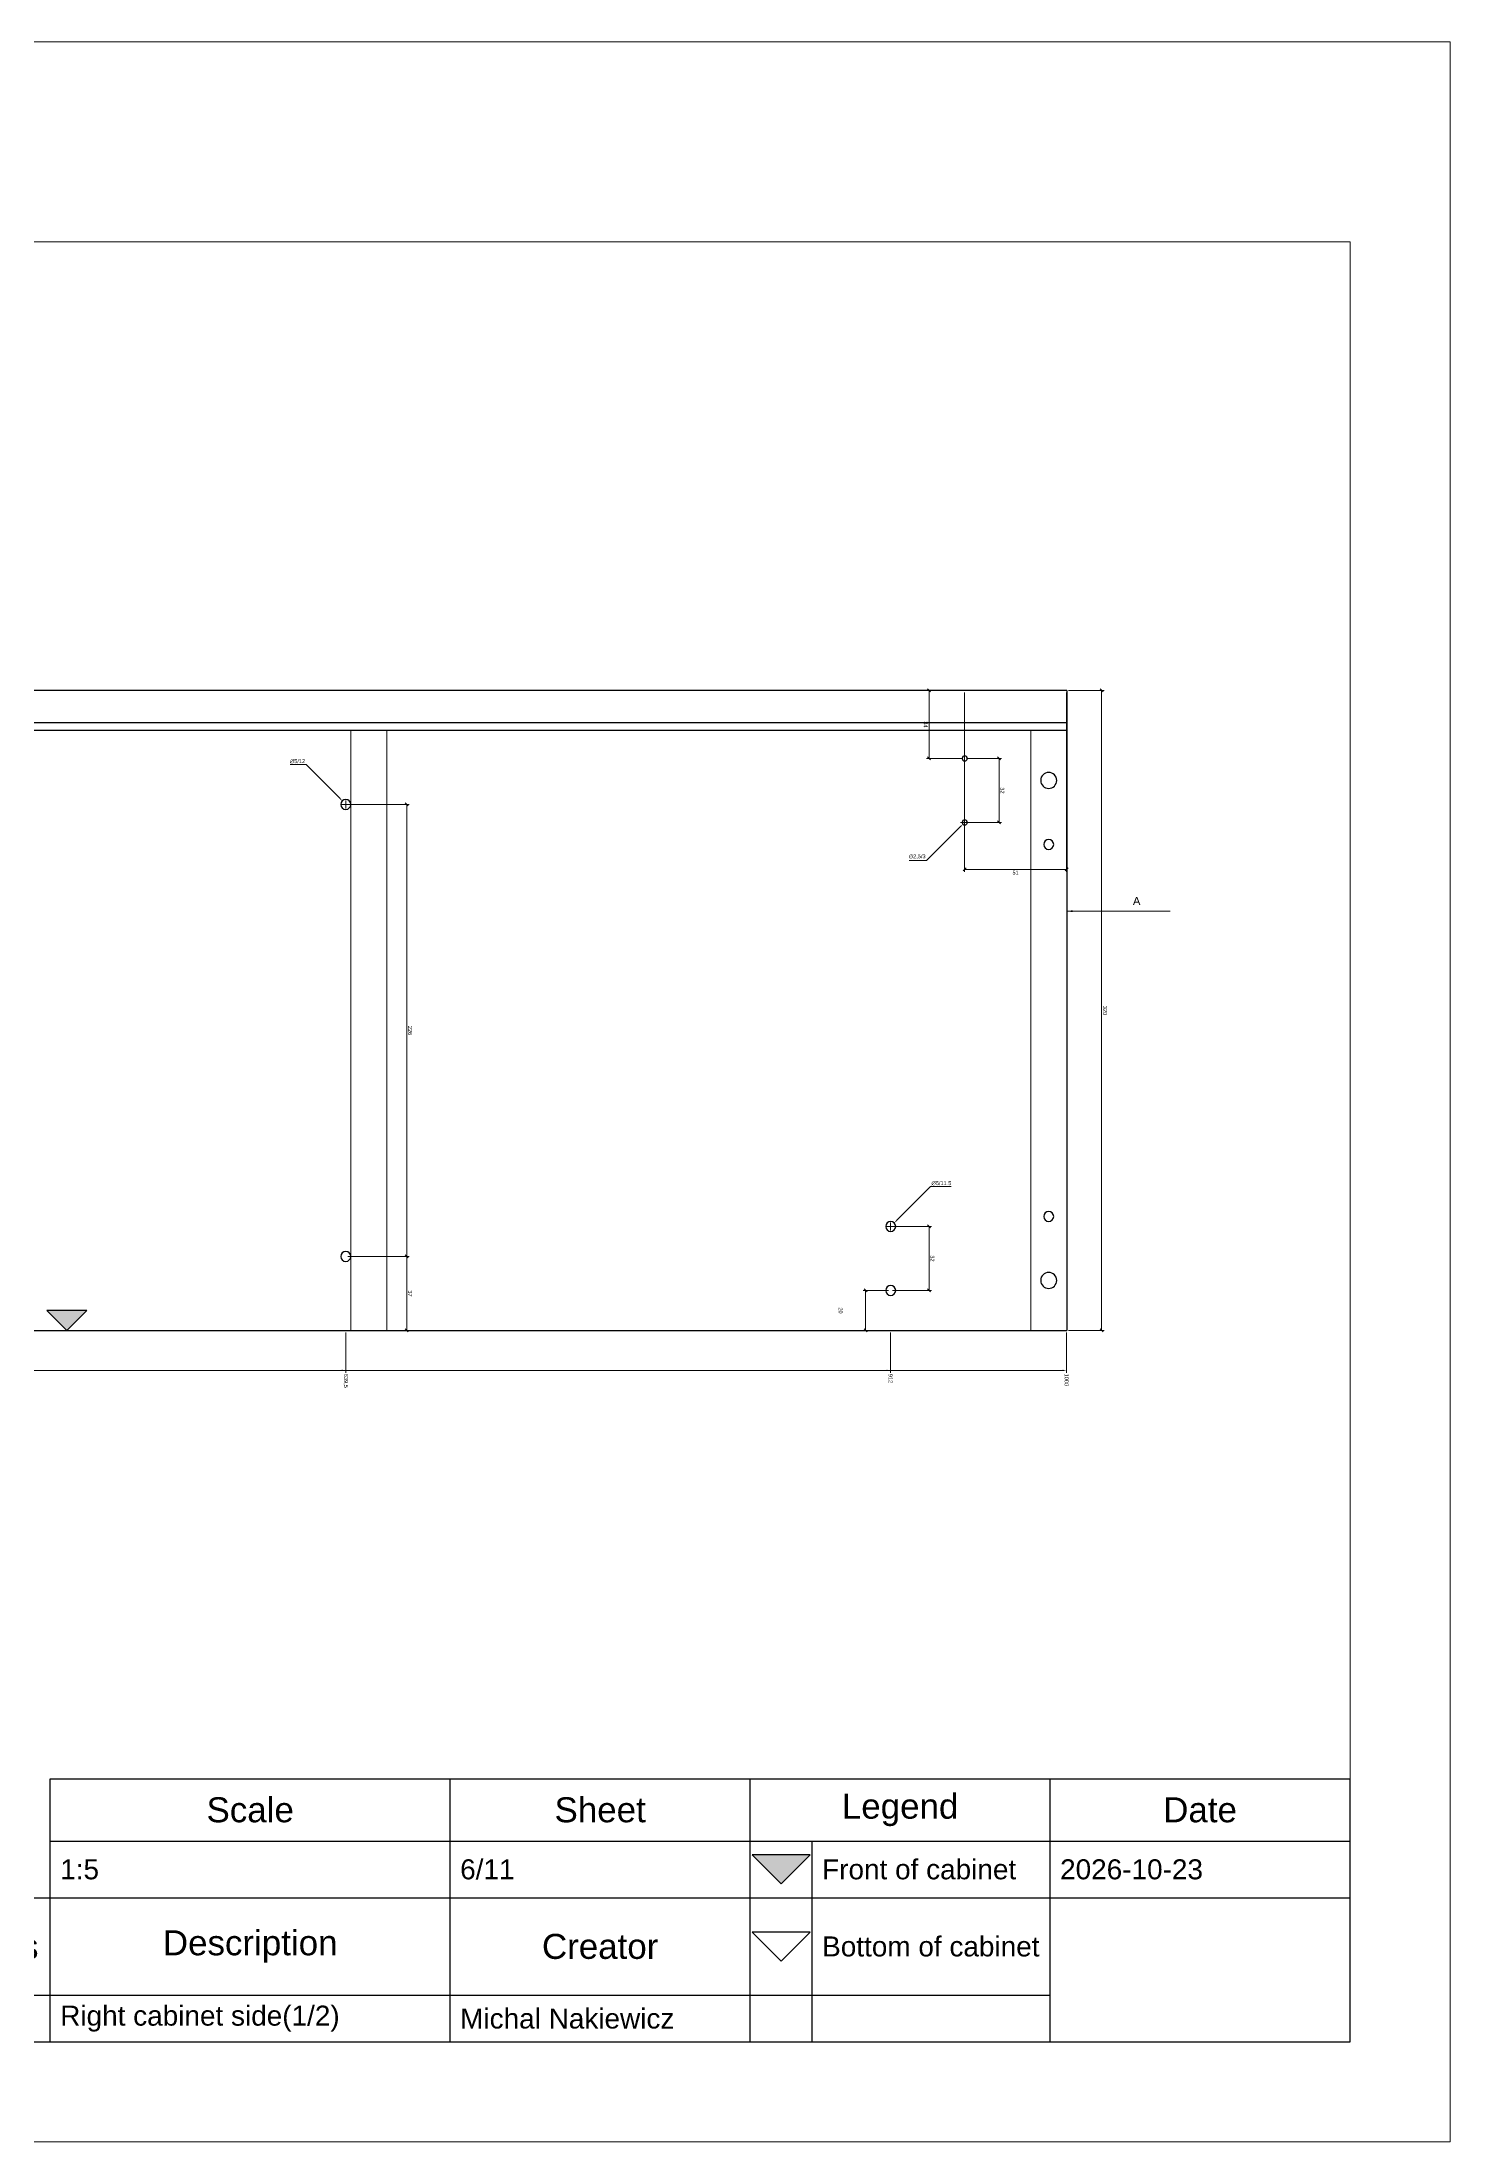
# Paper-space layout 'Right cabinet side' of a CAD drawing. Header units: millimetres. Extents: x -4 to 1481, y -4 to 1046.
# Drawn here: x 777 to 1481, y -4 to 1046 of the extents above; entities that cross this region are included whole.
import ezdxf

# ---------------------------------------------------------------- set-up
doc = ezdxf.new("R2010")
doc.units = ezdxf.units.MM
doc.layers.get('0').update_dxf_attribs({"true_color": 0xc2ced6})
for name, color, linetype, true_color in [('New project_cabinet-001_Right cabinet side_Machining group1_View from above2', 1, 'Continuous', 0xff0000), ('New project_cabinet-001_Right cabinet side_Machining group2_View from above', 1, 'Continuous', 0xff0000), ('New project_cabinet-001_Right cabinet side_Machining group_View from above2', 1, 'Continuous', 0xff0000), ('New project_cabinet-001_Right cabinet side_View from above', 1, 'Continuous', 0xff0000)]:
    doc.layers.add(name, color=color, linetype=linetype, true_color=true_color)
doc.layers.add('TitleBlock', color=7, linetype='Continuous')
doc.styles.add('Blum_Dimension', font='arial.ttf', dxfattribs={"height": 2})
doc.styles.add('Blum_Titleblock_Header', font='arial.ttf', dxfattribs={"height": 2.5})
doc.styles.add('Blum_Titleblock_Value', font='arial.ttf', dxfattribs={"height": 2})
doc.styles.add('Blum_ViewInfo', font='arial.ttf', dxfattribs={"height": 4})
doc.dimstyles.new('Blum_Chain', dxfattribs={"dimtxt": 2, "dimasz": 2, "dimexe": 1.25, "dimexo": 1, "dimtad": 0, "dimjust": 4, "dimtih": 1, "dimtoh": 1, "dimtxsty": 'Blum_Dimension', "dimblk1": 'DOTSMALL', "dimsah": 1, "dimcen": 2, "dimadec": 0, "dimazin": 2, "dimtfac": 1, "dimtix": 1, "dimtmove": 0, "dimatfit": 3, "dimldrblk": 'OBLIQUE', "dimfxl": 0, "dimlwd": 5, "dimlwe": 5, "dimarcsym": 0})
doc.dimstyles.new('Blum_Default', dxfattribs={"dimtxt": 2, "dimasz": 1.5, "dimexe": 1.25, "dimexo": 1, "dimtad": 1, "dimtxsty": 'Blum_Dimension', "dimblk": 'OBLIQUE', "dimcen": 2, "dimadec": 0, "dimazin": 2, "dimtfac": 1, "dimtix": 1, "dimtmove": 0, "dimatfit": 3, "dimfxl": 0, "dimlwd": 5, "dimlwe": 5, "dimarcsym": 0})
doc.dimstyles.new('Blum_Default$4', dxfattribs={"dimtxt": 2, "dimasz": 1.5, "dimexe": 1.25, "dimexo": 1, "dimtad": 1, "dimtih": 1, "dimtoh": 1, "dimtxsty": 'Blum_Dimension', "dimblk1": 'OBLIQUE', "dimsah": 1, "dimcen": 2, "dimadec": 0, "dimazin": 2, "dimtfac": 1, "dimtofl": 0, "dimtmove": 0, "dimatfit": 3, "dimfxl": 0, "dimlwd": 5, "dimlwe": 5, "dimarcsym": 0})
doc.dimstyles.new('Blum_ViewInfo', dxfattribs={"dimtxt": 4, "dimasz": 3, "dimexe": 1.25, "dimexo": 1, "dimtad": 1, "dimtxsty": 'Blum_ViewInfo', "dimblk": 'OBLIQUE', "dimcen": 0, "dimadec": 0, "dimazin": 2, "dimtfac": 1, "dimtofl": 0, "dimtmove": 0, "dimatfit": 2, "dimfxl": 0, "dimlwd": 20, "dimlwe": 20, "dimarcsym": 0})

# ---------------------------------------------------------------- blocks, each defined once
blk = doc.blocks.new('Blum_Trinagle_Outline')
blk.add_lwpolyline([(0, 0), (2, 2), (-2, 2)], close=True)
blk = doc.blocks.new('Blum_Trinagle_Filled')
h = blk.add_hatch(color=256)
h.dxf.hatch_style = 1
h.paths.add_polyline_path([(2, 2), (-2, 2), (0, 0)])
blk.add_lwpolyline([(0, 0), (2, 2), (-2, 2)], close=True)
blk = doc.blocks.new('*T290')
at = {"layer": 'TitleBlock', "color": 0, "linetype": 'ByBlock', "lineweight": -2, "transparency": 16777216}
for p, q in [((147, 26.32), (277, 26.32)), ((147, 0), (147, 26.32)), ((187, 0), (187, 26.32)), ((217, 0), (217, 26.32)), ((247, 0), (247, 26.32)), ((277, 0), (277, 26.32)), ((147, 20.08), (277, 20.08)), ((223.2, 0), (223.2, 20.08)), ((0, 14.42), (277, 14.42)), ((0, 0), (0, 14.42)), ((40, 0), (40, 14.42)), ((80, 0), (80, 14.42)), ((120, 0), (120, 14.42)), ((0, 4.67), (247, 4.67)), ((0, 0), (277, 0))]:
    blk.add_line(p, q, dxfattribs=at)
at = {"layer": 'TitleBlock', "color": 0, "lineweight": 0, "transparency": 16777216, "xscale": 1.45, "yscale": 1.45, "zscale": 1.45}
for name, p in [('Blum_Trinagle_Filled', (220.1, 15.8)), ('Blum_Trinagle_Outline', (220.1, 8.09))]:
    blk.add_blockref(name, p, dxfattribs=at)
at = {"layer": 'TitleBlock', "color": 0, "lineweight": 0, "transparency": 16777216}
for s, insert, char_height, width, attachment_point, style in [('Scale', (167, 23.2), 2.5, 37, 5, 'Blum_Titleblock_Header'), ('Sheet', (202, 23.2), 2.5, 27, 5, 'Blum_Titleblock_Header'), ('Legend', (232, 23.2), 2.5, 27, 5, 'Blum_Titleblock_Header'), ('Date', (262, 23.2), 2.5, 27, 5, 'Blum_Titleblock_Header'), ('1:5', (148, 17.25), 2, 38, 4, 'Blum_Titleblock_Value'), ('6/11', (188, 17.25), 2, 28, 4, 'Blum_Titleblock_Value'), ('Front of cabinet', (224.2, 17.25), 2, 21.8, 4, 'Blum_Titleblock_Value'), ('2026-10-23', (248, 17.25), 2, 28, 4, 'Blum_Titleblock_Value'), ('Project', (20, 9.54), 2.5, 37, 5, 'Blum_Titleblock_Header'), ('Cabinet', (60, 9.54), 2.5, 37, 5, 'Blum_Titleblock_Header'), ('Drawing number', (100, 9.54), 2.5, 37, 5, 'Blum_Titleblock_Header'), ('Number of units', (133.5, 9.54), 2.5, 24, 5, 'Blum_Titleblock_Header'), ('Description', (167, 9.54), 2.5, 37, 5, 'Blum_Titleblock_Header'), ('Creator', (202, 9.54), 2.5, 27, 5, 'Blum_Titleblock_Header'), ('Bottom of cabinet', (224.2, 9.54), 2, 21.8, 4, 'Blum_Titleblock_Value'), ('New project', (1, 2.33), 2, 38, 4, 'Blum_Titleblock_Value'), ('cabinet-001', (41, 2.33), 2, 38, 4, 'Blum_Titleblock_Value'), ('EZ15-004G', (81, 2.33), 2, 38, 4, 'Blum_Titleblock_Value'), ('1', (121, 2.33), 2, 25, 4, 'Blum_Titleblock_Value'), ('Right cabinet side(1/2)', (148, 2.33), 2, 38, 4, 'Blum_Titleblock_Value'), ('Michal Nakiewicz', (188, 2.33), 2, 28, 4, 'Blum_Titleblock_Value')]:
    blk.add_mtext(s, dxfattribs=dict(at, insert=insert, char_height=char_height, width=width, attachment_point=attachment_point, style=style))
blk = doc.blocks.new('TitleBlock_Right cabinet side')
at = {"layer": 'TitleBlock', "lineweight": 0, "transparency": 33554684}
for points in [[(-0.79, -0.79, 0), (-0.79, 209.21, 0), (296.21, 209.21, 0), (296.21, -0.79, 0)], [(9.21, 9.21, 0), (9.21, 189.21, 0), (286.21, 189.21, 0), (286.21, 9.21, 0)]]:
    blk.add_polyline3d(points, close=True, dxfattribs=at)
blk.add_blockref('*T290', (9.21, 9.21))
blk = doc.blocks.new('_DotSmall')
at = {"color": 0, "linetype": 'ByBlock', "const_width": 0.5}
blk.add_lwpolyline([(-0.0625, 0, 1), (0.0625, 0, 1)], format="xyb", close=True, dxfattribs=at)
blk = doc.blocks.new('*D304')
at = {"layer": 'New project_cabinet-001_Right cabinet side_View from above', "color": 0, "lineweight": 5, "transparency": 16777216}
for p, q in [((289.3, 400.8), (289.3, 380.6)), ((928.8, 400.8), (928.8, 380.6)), ((289.3, 381.8), (926.8, 381.8))]:
    blk.add_line(p, q, dxfattribs=at)
at = {"layer": 'New project_cabinet-001_Right cabinet side_View from above', "color": 0, "lineweight": 0, "transparency": 16777216}
blk.add_solid([(926.8, 381.5), (926.8, 382.2), (928.8, 381.8)], dxfattribs=at)
at = {"layer": 'New project_cabinet-001_Right cabinet side_View from above', "color": 0, "lineweight": 5, "transparency": 16777216, "xscale": 2, "yscale": 2, "zscale": 2, "rotation": 180}
blk.add_blockref('_DotSmall', (289.3, 381.8), dxfattribs=at)
at = {"layer": 'New project_cabinet-001_Right cabinet side_View from above', "color": 0, "lineweight": 0, "transparency": 16777216, "insert": (928.8, 376.6), "char_height": 2, "attachment_point": 5, "rotation": 270, "style": 'Blum_Dimension'}
blk.add_mtext('639,5', dxfattribs=at)
blk = doc.blocks.new('_Oblique')
at = {"color": 0, "linetype": 'ByBlock', "lineweight": -2}
blk.add_line((-0.5, -0.5), (0.5, 0.5), dxfattribs=at)
blk = doc.blocks.new('*D307')
at = {"layer": 'New project_cabinet-001_Right cabinet side_View from above', "color": 0, "lineweight": 5, "transparency": 16777216}
for p, q in [((289.3, 400.8), (289.3, 380.6)), ((1201.3, 400.8), (1201.3, 380.6)), ((289.3, 381.8), (1199.3, 381.8))]:
    blk.add_line(p, q, dxfattribs=at)
at = {"layer": 'New project_cabinet-001_Right cabinet side_View from above', "color": 0, "lineweight": 0, "transparency": 16777216}
blk.add_solid([(1199.3, 381.5), (1199.3, 382.2), (1201.3, 381.8)], dxfattribs=at)
at = {"layer": 'New project_cabinet-001_Right cabinet side_View from above', "color": 0, "lineweight": 5, "transparency": 16777216, "xscale": 2, "yscale": 2, "zscale": 2, "rotation": 180}
blk.add_blockref('_DotSmall', (289.3, 381.8), dxfattribs=at)
at = {"layer": 'New project_cabinet-001_Right cabinet side_View from above', "color": 0, "lineweight": 0, "transparency": 16777216, "insert": (1201.3, 377.8), "char_height": 2, "attachment_point": 5, "rotation": 270, "style": 'Blum_Dimension'}
blk.add_mtext('912', dxfattribs=at)
blk = doc.blocks.new('*D310')
at = {"layer": 'New project_cabinet-001_Right cabinet side_View from above', "color": 0, "lineweight": 5, "transparency": 16777216}
for p, q in [((289.3, 400.8), (289.3, 380.6)), ((1289.3, 400.8), (1289.3, 380.6)), ((289.3, 381.8), (1287.3, 381.8))]:
    blk.add_line(p, q, dxfattribs=at)
at = {"layer": 'New project_cabinet-001_Right cabinet side_View from above', "color": 0, "lineweight": 0, "transparency": 16777216}
blk.add_solid([(1287.3, 381.5), (1287.3, 382.2), (1289.3, 381.8)], dxfattribs=at)
at = {"layer": 'New project_cabinet-001_Right cabinet side_View from above', "color": 0, "lineweight": 5, "transparency": 16777216, "xscale": 2, "yscale": 2, "zscale": 2, "rotation": 180}
blk.add_blockref('_DotSmall', (289.3, 381.8), dxfattribs=at)
at = {"layer": 'New project_cabinet-001_Right cabinet side_View from above', "color": 0, "lineweight": 0, "transparency": 16777216, "insert": (1289.3, 377.1), "char_height": 2, "attachment_point": 5, "rotation": 270, "style": 'Blum_Dimension'}
blk.add_mtext('1000', dxfattribs=at)
blk = doc.blocks.new('*D331')
at = {"layer": 'New project_cabinet-001_Right cabinet side_View from above', "color": 0, "lineweight": 5, "transparency": 16777216}
for p, q in [((929.8, 438.8), (960.6, 438.8)), ((959.3, 401.8), (959.3, 438.8)), ((929.8, 401.8), (960.6, 401.8))]:
    blk.add_line(p, q, dxfattribs=at)
at = {"layer": 'New project_cabinet-001_Right cabinet side_View from above', "color": 0, "lineweight": 5, "transparency": 16777216, "xscale": 1.5, "yscale": 1.5, "zscale": 1.5}
for p, rotation in [((959.3, 438.8), 90), ((959.3, 401.8), 270)]:
    blk.add_blockref('_Oblique', p, dxfattribs=dict(at, rotation=rotation))
at = {"layer": 'New project_cabinet-001_Right cabinet side_View from above', "color": 0, "lineweight": 0, "transparency": 16777216, "insert": (961, 420.3), "char_height": 2, "attachment_point": 5, "rotation": 270, "style": 'Blum_Dimension'}
blk.add_mtext('37', dxfattribs=at)
blk = doc.blocks.new('*D334')
at = {"layer": 'New project_cabinet-001_Right cabinet side_View from above', "color": 0, "lineweight": 5, "transparency": 16777216}
for p, q in [((929.8, 664.8), (960.6, 664.8)), ((959.3, 438.8), (959.3, 664.8)), ((929.8, 438.8), (960.6, 438.8))]:
    blk.add_line(p, q, dxfattribs=at)
at = {"layer": 'New project_cabinet-001_Right cabinet side_View from above', "color": 0, "lineweight": 5, "transparency": 16777216, "xscale": 1.5, "yscale": 1.5, "zscale": 1.5}
for p, rotation in [((959.3, 664.8), 90), ((959.3, 438.8), 270)]:
    blk.add_blockref('_Oblique', p, dxfattribs=dict(at, rotation=rotation))
at = {"layer": 'New project_cabinet-001_Right cabinet side_View from above', "color": 0, "lineweight": 0, "transparency": 16777216, "insert": (961, 551.8), "char_height": 2, "attachment_point": 5, "rotation": 270, "style": 'Blum_Dimension'}
blk.add_mtext('226', dxfattribs=at)
blk = doc.blocks.new('*D337')
at = {"layer": 'New project_cabinet-001_Right cabinet side_View from above', "color": 0, "lineweight": 5, "transparency": 16777216}
for p, q in [((1200.3, 421.8), (1187.6, 421.8)), ((1188.8, 401.8), (1188.8, 421.8)), ((1200.3, 401.8), (1187.6, 401.8))]:
    blk.add_line(p, q, dxfattribs=at)
at = {"layer": 'New project_cabinet-001_Right cabinet side_View from above', "color": 0, "lineweight": 5, "transparency": 16777216, "xscale": 1.5, "yscale": 1.5, "zscale": 1.5}
for p, rotation in [((1188.8, 421.8), 90), ((1188.8, 401.8), 270)]:
    blk.add_blockref('_Oblique', p, dxfattribs=dict(at, rotation=rotation))
at = {"layer": 'New project_cabinet-001_Right cabinet side_View from above', "color": 0, "lineweight": 0, "transparency": 16777216, "insert": (1176.3, 411.8), "char_height": 2, "attachment_point": 5, "rotation": 270, "style": 'Blum_Dimension'}
blk.add_mtext('20', dxfattribs=at)
blk = doc.blocks.new('*D340')
at = {"layer": 'New project_cabinet-001_Right cabinet side_View from above', "color": 0, "lineweight": 5, "transparency": 16777216}
for p, q in [((1202.3, 453.8), (1221.7, 453.8)), ((1220.5, 421.8), (1220.5, 453.8)), ((1202.3, 421.8), (1221.7, 421.8))]:
    blk.add_line(p, q, dxfattribs=at)
at = {"layer": 'New project_cabinet-001_Right cabinet side_View from above', "color": 0, "lineweight": 5, "transparency": 16777216, "xscale": 1.5, "yscale": 1.5, "zscale": 1.5}
for p, rotation in [((1220.5, 453.8), 90), ((1220.5, 421.8), 270)]:
    blk.add_blockref('_Oblique', p, dxfattribs=dict(at, rotation=rotation))
at = {"layer": 'New project_cabinet-001_Right cabinet side_View from above', "color": 0, "lineweight": 0, "transparency": 16777216, "insert": (1222.1, 437.8), "char_height": 2, "attachment_point": 5, "rotation": 270, "style": 'Blum_Dimension'}
blk.add_mtext('32', dxfattribs=at)
blk = doc.blocks.new('*D343')
at = {"layer": 'New project_cabinet-001_Right cabinet side_View from above', "color": 0, "lineweight": 5, "transparency": 16777216}
for p, q in [((1237.3, 721.8), (1219.2, 721.8)), ((1220.5, 687.8), (1220.5, 721.8)), ((1237.3, 687.8), (1219.2, 687.8))]:
    blk.add_line(p, q, dxfattribs=at)
at = {"layer": 'New project_cabinet-001_Right cabinet side_View from above', "color": 0, "lineweight": 5, "transparency": 16777216, "xscale": 1.5, "yscale": 1.5, "zscale": 1.5}
for p, rotation in [((1220.5, 721.8), 90), ((1220.5, 687.8), 270)]:
    blk.add_blockref('_Oblique', p, dxfattribs=dict(at, rotation=rotation))
at = {"layer": 'New project_cabinet-001_Right cabinet side_View from above', "color": 0, "lineweight": 0, "transparency": 16777216, "insert": (1218.8, 704.8), "char_height": 2, "attachment_point": 5, "rotation": 270, "style": 'Blum_Dimension'}
blk.add_mtext('34', dxfattribs=at)
blk = doc.blocks.new('*D346')
at = {"layer": 'New project_cabinet-001_Right cabinet side_View from above', "color": 0, "lineweight": 5, "transparency": 16777216}
for p, q in [((1239.3, 687.8), (1256.7, 687.8)), ((1255.5, 655.8), (1255.5, 687.8)), ((1239.3, 655.8), (1256.7, 655.8))]:
    blk.add_line(p, q, dxfattribs=at)
at = {"layer": 'New project_cabinet-001_Right cabinet side_View from above', "color": 0, "lineweight": 5, "transparency": 16777216, "xscale": 1.5, "yscale": 1.5, "zscale": 1.5}
for p, rotation in [((1255.5, 687.8), 90), ((1255.5, 655.8), 270)]:
    blk.add_blockref('_Oblique', p, dxfattribs=dict(at, rotation=rotation))
at = {"layer": 'New project_cabinet-001_Right cabinet side_View from above', "color": 0, "lineweight": 0, "transparency": 16777216, "insert": (1257.1, 671.8), "char_height": 2, "attachment_point": 5, "rotation": 270, "style": 'Blum_Dimension'}
blk.add_mtext('32', dxfattribs=at)
blk = doc.blocks.new('*D349')
at = {"layer": 'New project_cabinet-001_Right cabinet side_View from above', "color": 0, "lineweight": 5, "transparency": 16777216}
for p, q in [((1238.3, 720.8), (1238.3, 631.1)), ((1289.3, 720.8), (1289.3, 631.1)), ((1238.3, 632.3), (1289.3, 632.3))]:
    blk.add_line(p, q, dxfattribs=at)
at = {"layer": 'New project_cabinet-001_Right cabinet side_View from above', "color": 0, "lineweight": 5, "transparency": 16777216, "xscale": 1.5, "yscale": 1.5, "zscale": 1.5, "rotation": 180}
blk.add_blockref('_Oblique', (1238.3, 632.3), dxfattribs=at)
at = {"layer": 'New project_cabinet-001_Right cabinet side_View from above', "color": 0, "lineweight": 5, "transparency": 16777216, "xscale": 1.5, "yscale": 1.5, "zscale": 1.5}
blk.add_blockref('_Oblique', (1289.3, 632.3), dxfattribs=at)
at = {"layer": 'New project_cabinet-001_Right cabinet side_View from above', "color": 0, "lineweight": 0, "transparency": 16777216, "insert": (1263.8, 630.7), "char_height": 2, "attachment_point": 5, "style": 'Blum_Dimension'}
blk.add_mtext('51', dxfattribs=at)
blk = doc.blocks.new('*D352')
at = {"layer": 'New project_cabinet-001_Right cabinet side_Machining group_View from above2', "color": 0, "lineweight": 5, "transparency": 16777216}
for p, q in [((901, 684.7), (909, 684.7)), ((909, 684.7), (926, 667.7)), ((926.8, 664.8), (930.8, 664.8)), ((928.8, 662.8), (928.8, 666.8))]:
    blk.add_line(p, q, dxfattribs=at)
at = {"layer": 'New project_cabinet-001_Right cabinet side_Machining group_View from above2', "color": 0, "lineweight": 0, "transparency": 16777216}
blk.add_solid([(926.2, 667.8), (925.8, 667.5), (927.1, 666.6)], dxfattribs=at)
at = {"layer": 'New project_cabinet-001_Right cabinet side_Machining group_View from above2', "color": 0, "lineweight": 0, "transparency": 16777216, "insert": (904.7, 686.4), "char_height": 2, "attachment_point": 5, "style": 'Blum_Dimension'}
blk.add_mtext('∅5/12', dxfattribs=at)
blk = doc.blocks.new('*D358')
at = {"layer": 'New project_cabinet-001_Right cabinet side_Machining group1_View from above2', "color": 0, "lineweight": 5, "transparency": 16777216}
for p, q in [((1221.2, 473.7), (1204.2, 456.7)), ((1231.6, 473.7), (1221.2, 473.7)), ((1199.3, 453.8), (1203.3, 453.8)), ((1201.3, 451.8), (1201.3, 455.8))]:
    blk.add_line(p, q, dxfattribs=at)
at = {"layer": 'New project_cabinet-001_Right cabinet side_Machining group1_View from above2', "color": 0, "lineweight": 0, "transparency": 16777216}
blk.add_solid([(1204, 456.8), (1204.4, 456.5), (1203.1, 455.6)], dxfattribs=at)
at = {"layer": 'New project_cabinet-001_Right cabinet side_Machining group1_View from above2', "color": 0, "lineweight": 0, "transparency": 16777216, "insert": (1226.7, 475.4), "char_height": 2, "attachment_point": 5, "style": 'Blum_Dimension'}
blk.add_mtext('∅5/11.5', dxfattribs=at)
blk = doc.blocks.new('*D364')
at = {"layer": 'New project_cabinet-001_Right cabinet side_Machining group2_View from above', "color": 0, "lineweight": 5, "transparency": 16777216}
for p, q in [((1219.3, 636.8), (1236.4, 653.9)), ((1236.3, 655.8), (1240.3, 655.8)), ((1238.3, 653.8), (1238.3, 657.8)), ((1210.6, 636.8), (1219.3, 636.8))]:
    blk.add_line(p, q, dxfattribs=at)
at = {"layer": 'New project_cabinet-001_Right cabinet side_Machining group2_View from above', "color": 0, "lineweight": 0, "transparency": 16777216}
blk.add_solid([(1236.2, 654.1), (1236.6, 653.7), (1237.5, 654.9)], dxfattribs=at)
at = {"layer": 'New project_cabinet-001_Right cabinet side_Machining group2_View from above', "color": 0, "lineweight": 0, "transparency": 16777216, "insert": (1214.6, 638.7), "char_height": 2, "attachment_point": 5, "style": 'Blum_Dimension'}
blk.add_mtext('∅2,5/3', dxfattribs=at)
blk = doc.blocks.new('*D367')
at = {"layer": 'New project_cabinet-001_Right cabinet side_View from above', "color": 0, "lineweight": 5, "transparency": 16777216}
for p, q in [((1290.3, 721.8), (1308.1, 721.8)), ((1306.8, 401.8), (1306.8, 721.8)), ((1290.3, 401.8), (1308.1, 401.8))]:
    blk.add_line(p, q, dxfattribs=at)
at = {"layer": 'New project_cabinet-001_Right cabinet side_View from above', "color": 0, "lineweight": 5, "transparency": 16777216, "xscale": 1.5, "yscale": 1.5, "zscale": 1.5}
for p, rotation in [((1306.8, 721.8), 90), ((1306.8, 401.8), 270)]:
    blk.add_blockref('_Oblique', p, dxfattribs=dict(at, rotation=rotation))
at = {"layer": 'New project_cabinet-001_Right cabinet side_View from above', "color": 0, "lineweight": 0, "transparency": 16777216, "insert": (1308.5, 561.8), "char_height": 2, "attachment_point": 5, "rotation": 270, "style": 'Blum_Dimension'}
blk.add_mtext('320', dxfattribs=at)

psp = doc.layouts.new('Right cabinet side')

# ---------------------------------------------------------------- linework, layer by layer
at = {"linetype": 'Continuous', "lineweight": 30, "transparency": 33554684}
for p, q in [((1289.35, 721.828), (289.35, 721.828)), ((1289.35, 721.828), (1289.35, 705.828)), ((289.35, 705.828), (1289.35, 705.828)), ((1289.35, 705.828), (1289.35, 701.828)), ((1289.35, 701.828), (289.35, 701.828)), ((1289.35, 701.828), (1289.35, 401.828)), ((289.35, 401.828), (1289.35, 401.828))]:
    psp.add_line(p, q, dxfattribs=at)
at = {"linetype": 'Continuous', "lineweight": 5, "transparency": 33554684}
for p, q in [((931.35, 701.828), (931.35, 401.828)), ((949.35, 701.828), (931.35, 701.828)), ((949.35, 401.828), (949.35, 701.828)), ((1271.35, 401.828), (1271.35, 701.828)), ((1271.35, 701.828), (1289.35, 701.828)), ((1289.35, 701.828), (1289.35, 401.828)), ((949.35, 401.828), (931.35, 401.828)), ((1271.35, 401.828), (1289.35, 401.828))]:
    psp.add_line(p, q, dxfattribs=at)
at = {"linetype": 'Continuous', "lineweight": 30, "transparency": 33554684, "extrusion": (0, 0, -1)}
for centre, radius in [((-1238.35, 687.828), 1.25), ((-1280.35, 676.828), 4), ((-928.85, 664.828), 2.5), ((-1238.35, 655.828), 1.25), ((-1280.35, 644.828), 2.5), ((-1201.35, 453.828), 2.5), ((-1280.35, 458.828), 2.5), ((-928.85, 438.828), 2.5), ((-1280.35, 426.828), 4), ((-1201.35, 421.828), 2.5)]:
    psp.add_circle(centre, radius, dxfattribs=at)

# ---------------------------------------------------------------- block references
at = {"lineweight": 0, "transparency": 33554684, "xscale": 5, "yscale": 5, "zscale": 5}
psp.add_blockref('TitleBlock_Right cabinet side', (0, 0), dxfattribs=at)
at = {"layer": 'New project_cabinet-001_Right cabinet side_View from above', "lineweight": 0, "transparency": 33554684, "xscale": 5, "yscale": 5, "zscale": 5}
psp.add_blockref('Blum_Trinagle_Filled', (789.35, 401.828), dxfattribs=at)

# ---------------------------------------------------------------- texts
at = {"lineweight": 0, "transparency": 33554684, "insert": (1322.475, 614.553), "char_height": 4, "attachment_point": 7, "style": 'Blum_ViewInfo'}
psp.add_mtext('A', dxfattribs=at)

# ---------------------------------------------------------------- dimensions: what is measured, and where the dimension line sits
at = {"layer": 'New project_cabinet-001_Right cabinet side_Machining group1_View from above2', "lineweight": 0, "transparency": 33554684}
dim = psp.add_diameter_dim_2p(p1=(1199.582, 452.06), p2=(1203.117, 455.595), dimstyle='Blum_Default$4', override={"dimscale": 0, "dimpost": '/11.5'}, dxfattribs=at)
dim.commit()
dim.dimension.update_dxf_attribs({"geometry": '*D358', "text_midpoint": (1226.72, 473.715), "dimtype": 163})
at = {"layer": 'New project_cabinet-001_Right cabinet side_Machining group2_View from above', "lineweight": 0, "transparency": 33554684}
dim = psp.add_diameter_dim_2p(p1=(1239.234, 656.712), p2=(1237.466, 654.944), dimstyle='Blum_Default$4', override={"dimscale": 0, "dimpost": '/3'}, dxfattribs=at)
dim.commit()
dim.dimension.update_dxf_attribs({"geometry": '*D364', "text_midpoint": (1214.648, 636.824), "dimtype": 163})
at = {"layer": 'New project_cabinet-001_Right cabinet side_Machining group_View from above2', "lineweight": 0, "transparency": 33554684}
dim = psp.add_diameter_dim_2p(p1=(930.617, 663.06), p2=(927.082, 666.595), dimstyle='Blum_Default$4', override={"dimscale": 0, "dimpost": '/12'}, dxfattribs=at)
dim.commit()
dim.dimension.update_dxf_attribs({"geometry": '*D352', "text_midpoint": (904.662, 684.715), "dimtype": 163})
at = {"layer": 'New project_cabinet-001_Right cabinet side_View from above', "lineweight": 0, "transparency": 33554684}
for base, p1, p2, override, picture, middle in [((1220.475, 721.828), (1238.35, 687.828), (1238.35, 721.828), {"dimscale": 0, "dimtad": 4}, '*D343', (1218.828, 704.828)), ((1306.85, 721.828), (1289.35, 401.828), (1289.35, 721.828), {"dimscale": 0}, '*D367', (1308.497, 561.828)), ((1255.475, 687.828), (1238.35, 655.828), (1238.35, 687.828), {"dimscale": 0}, '*D346', (1257.122, 671.828)), ((959.35, 664.828), (928.85, 438.828), (928.85, 664.828), {"dimscale": 0}, '*D334', (960.996, 551.828)), ((1220.475, 453.828), (1201.35, 421.828), (1201.35, 453.828), {"dimscale": 0}, '*D340', (1222.122, 437.828)), ((959.35, 438.828), (928.85, 401.828), (928.85, 438.828), {"dimscale": 0}, '*D331', (960.997, 420.328))]:
    dim = psp.add_linear_dim(base=base, p1=p1, p2=p2, angle=90, dimstyle='Blum_Default', override=override, dxfattribs=at)
    dim.commit()
    dim.dimension.update_dxf_attribs({"geometry": picture, "text_midpoint": middle})
for base, p1, p2, dimstyle, override, picture, middle in [((1289.35, 632.328), (1238.35, 721.828), (1289.35, 721.828), 'Blum_Default', {"dimscale": 0, "dimtad": 4}, '*D349', (1263.85, 630.681)), ((928.85, 381.828), (289.35, 401.828), (928.85, 401.828), 'Blum_Chain', {"dimscale": 0}, '*D304', (928.85, 376.565)), ((1201.35, 381.828), (289.35, 401.828), (1201.35, 401.828), 'Blum_Chain', {"dimscale": 0}, '*D307', (1201.35, 377.753)), ((1289.35, 381.828), (289.35, 401.828), (1289.35, 401.828), 'Blum_Chain', {"dimscale": 0}, '*D310', (1289.35, 377.064))]:
    dim = psp.add_linear_dim(base=base, p1=p1, p2=p2, dimstyle=dimstyle, override=override, dxfattribs=at)
    dim.commit()
    dim.dimension.update_dxf_attribs({"geometry": picture, "text_midpoint": middle})
dim = psp.add_linear_dim(base=(1188.85, 421.828), p1=(1201.35, 401.828), p2=(1201.35, 421.828), angle=90, dimstyle='Blum_Default', override={"dimscale": 0, "dimtad": 4, "dimtmove": 2}, dxfattribs=at)
dim.commit()
dim.dimension.update_dxf_attribs({"geometry": '*D337', "text_midpoint": (1176.35, 411.828), "dimtype": 160})

# ---------------------------------------------------------------- leaders
at = {"lineweight": 0, "transparency": 33554684}
psp.add_leader([(1289.35, 611.428), (1341.151, 611.428)], dimstyle='Blum_ViewInfo', override={"dimscale": 0}, dxfattribs=at)

doc.saveas('drawing.dxf')
